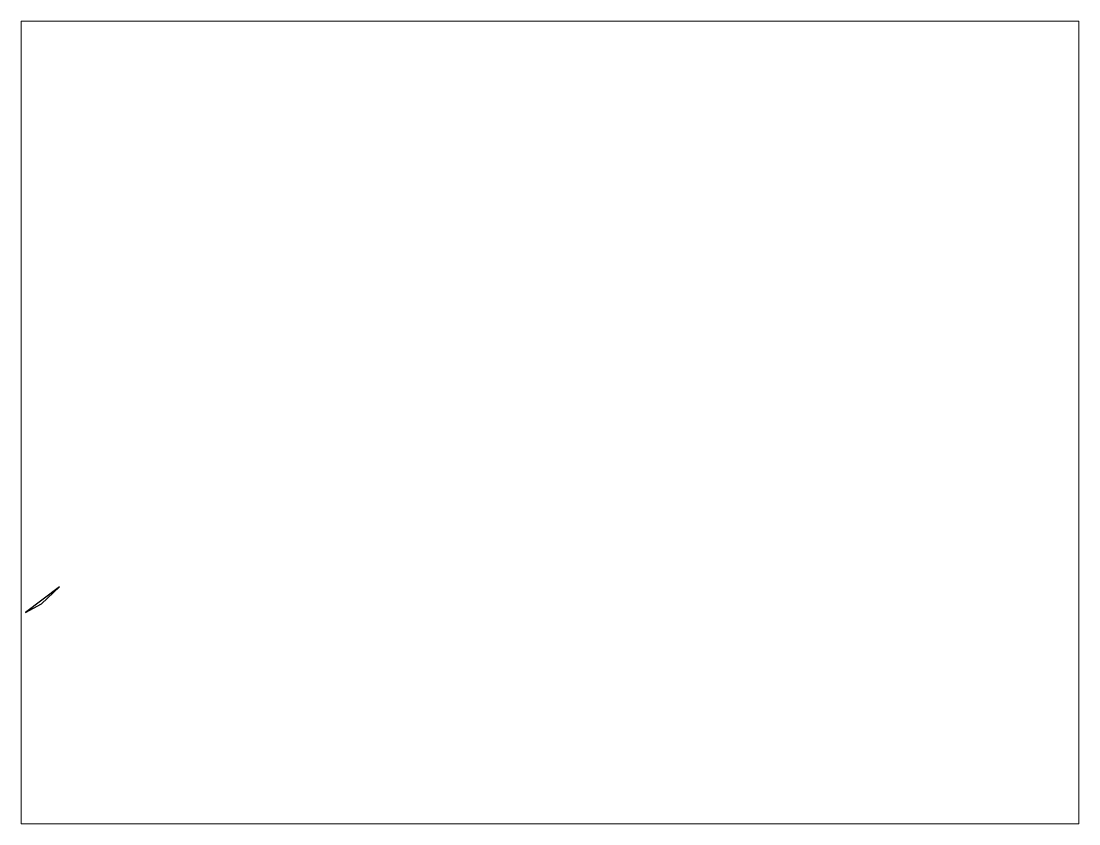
# Paper-space layout 'Layout1' of a CAD drawing. Header units: metres. Extents: x 26 to 231, y 20 to 176.
# The model-space entities are those that its viewports show. They can reach past a viewport. Long polylines and large blocks are cut down to what shows.
import ezdxf

# ---------------------------------------------------------------- set-up
doc = ezdxf.new("R2010")
doc.units = ezdxf.units.M

msp = doc.modelspace()

# ---------------------------------------------------------------- linework, layer by layer
for p, q in [((297.8, 249.5), (100.1, 100.2)), ((192.8, 149.5), (297.8, 249.5)), ((100.1, 100.2), (192.8, 149.5))]:
    msp.add_line(p, q)

psp = doc.layouts.get("Layout1")

# ---------------------------------------------------------------- viewports
at = {"layer": '0'}
psp.add_viewport(center=(128.5, 97.5), size=(205.6, 156), view_center_point=(3154.4, 1205.79), view_height=4672.8613, dxfattribs=at)

doc.saveas('drawing.dxf')
